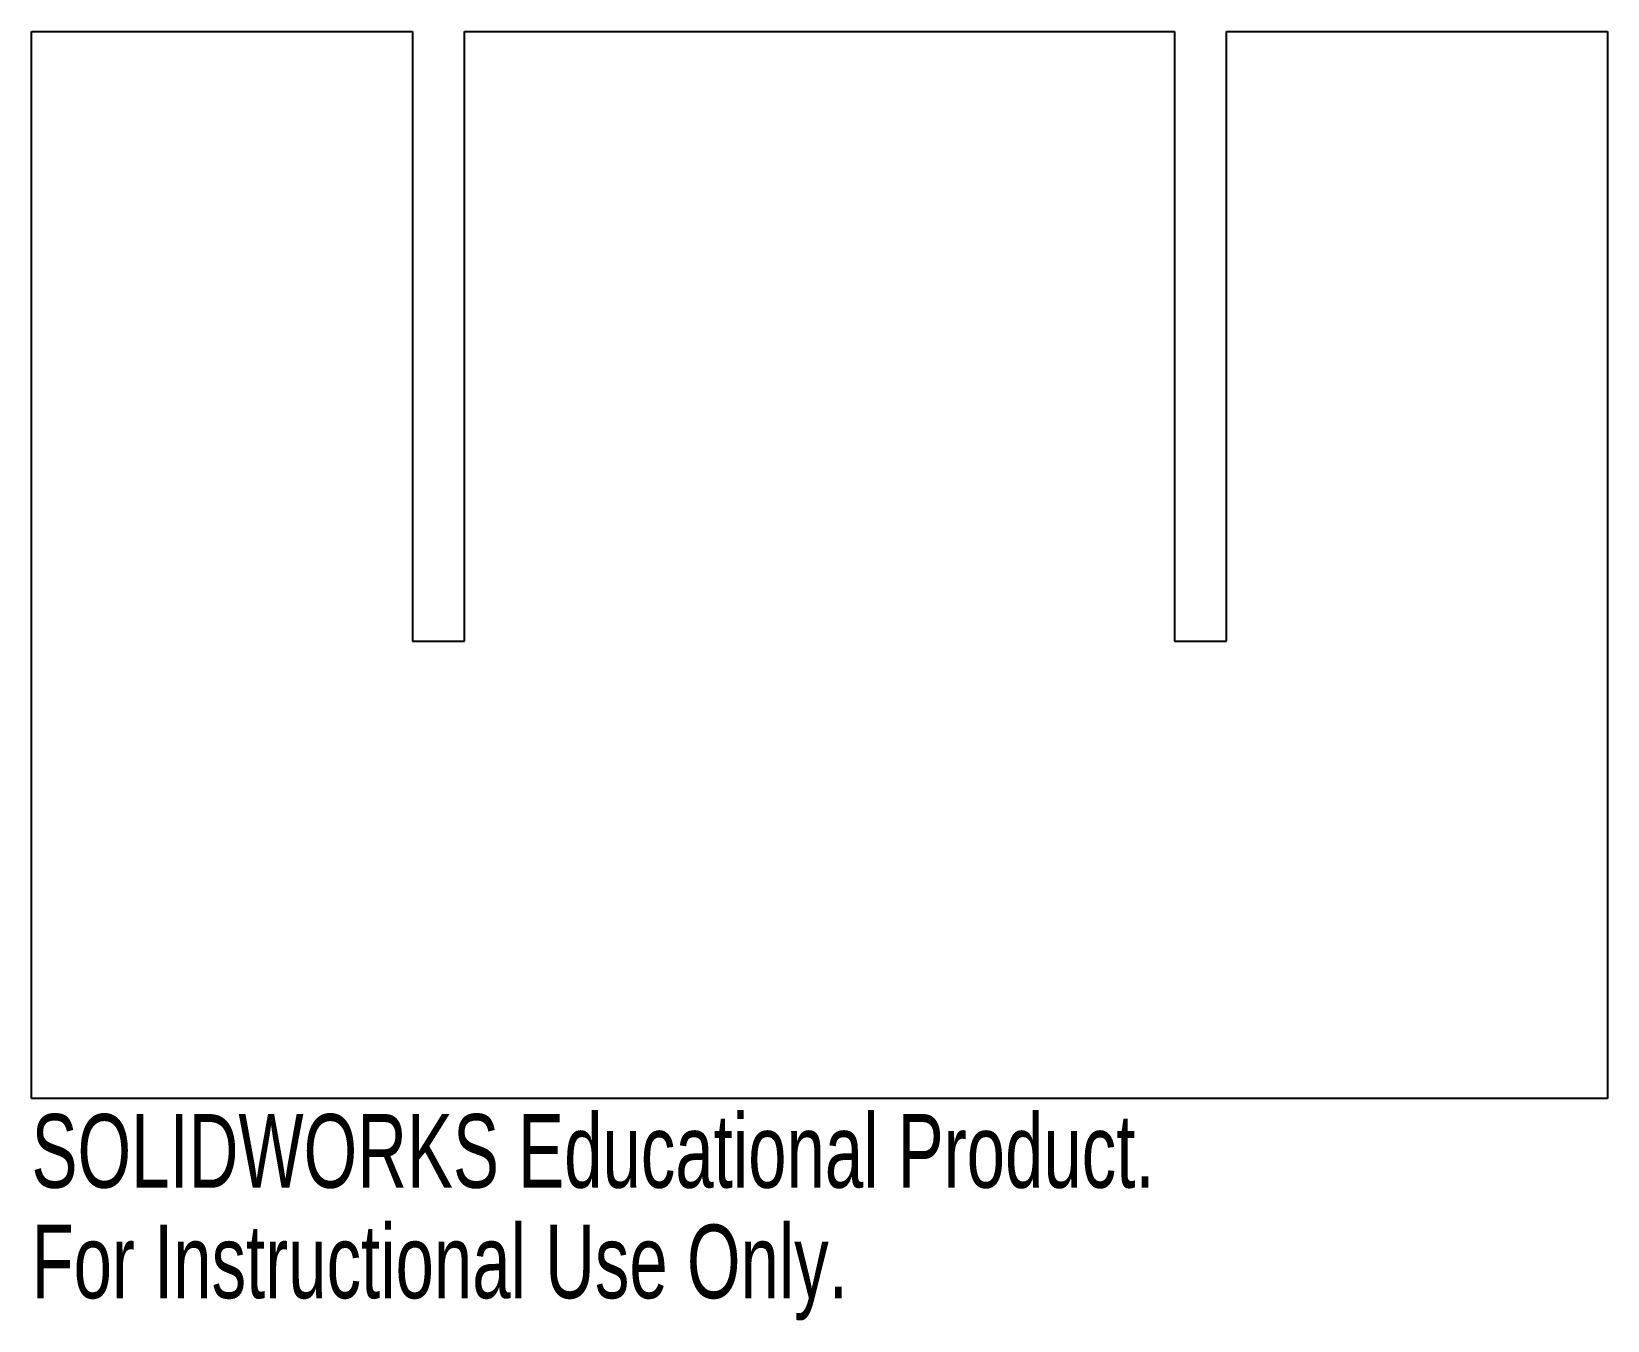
# Model space of a CAD drawing. Header units: millimetres. Extents: x -103 to 0, y -15 to 70.
import ezdxf

# ---------------------------------------------------------------- set-up
doc = ezdxf.new("R2010")
doc.units = ezdxf.units.MM
doc.styles.add('SLDTEXTSTYLE0', font='TXT', dxfattribs={"width": 0.7})

msp = doc.modelspace()

# ---------------------------------------------------------------- linework, layer by layer
at = {"color": 7, "linetype": 'Continuous', "lineweight": 25}
for p, q in [((-103.4, 70), (-78.4, 70)), ((-103.4, 0), (-103.4, 70)), ((-78.4, 70), (-78.4, 30)), ((-75, 70), (-28.4, 70)), ((-75, 30), (-75, 70)), ((-28.4, 70), (-28.4, 30)), ((-25, 70), (0, 70)), ((-25, 30), (-25, 70)), ((0, 70), (0, 0)), ((-78.4, 30), (-75, 30)), ((-28.4, 30), (-25, 30)), ((0, 0), (-103.4, 0))]:
    msp.add_line(p, q, dxfattribs=at)

# ---------------------------------------------------------------- texts
at = {"color": 7, "linetype": 'Continuous', "char_height": 4.8336, "attachment_point": 1, "style": 'SLDTEXTSTYLE0'}
for s, insert in [('SOLIDWORKS Educational Product.', (-103.4, -1.02)), ('For Instructional Use Only.', (-103.4, -8.27))]:
    msp.add_mtext(s, dxfattribs=dict(at, insert=insert))

doc.saveas('drawing.dxf')
